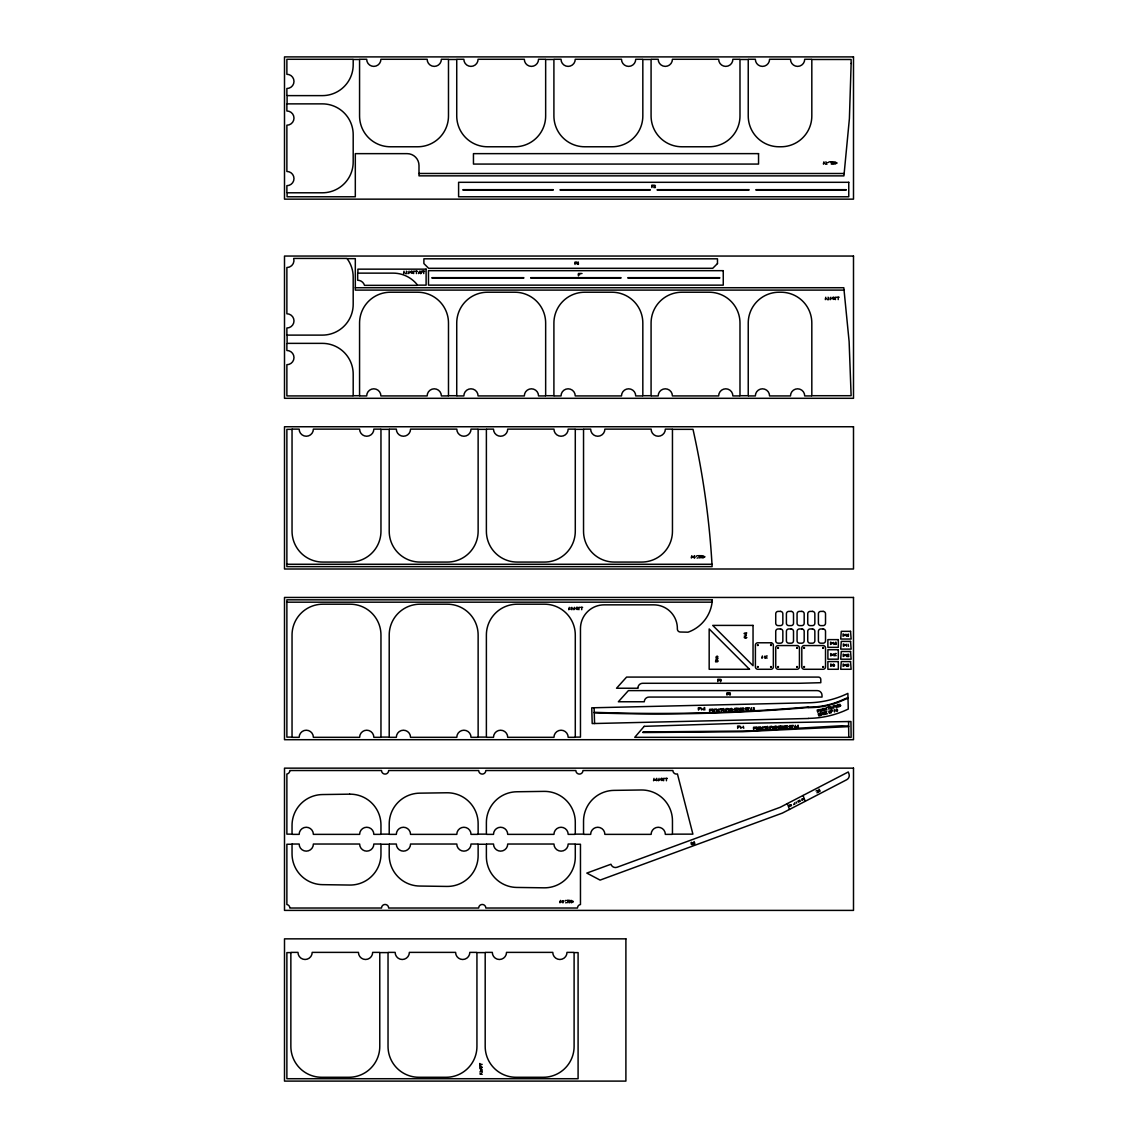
<?xml version="1.0" encoding="UTF-8"?>
<svg xmlns="http://www.w3.org/2000/svg" width="1138" height="1138" viewBox="0 0 1138 1138"><rect width="100%" height="100%" fill="white"/><g stroke="black" fill="none" stroke-linecap="round" stroke-linejoin="round"><path stroke-width="1.5" d="M783.3 726.883L783.684 727.95M834.552 665.204L833.429 664.051L833.656 665.574A1.494 1.494 0 0 0 834.424 665.232L834.026 666.356L833.059 665.929M822.831 713.298L823.585 712.246L824.851 712.63M481.203 1074.286L481.218 1074.016A2.248 2.248 0 0 0 481.203 1073.475M739.344 709.145L739.728 710.212M790.682 804.964L791.522 805.747L790.91 804.737M828.82 298L828.08 297.231M837.981 704.664L837.781 707.167L836.572 705.304L836.373 707.523L835.022 705.418M745.546 637.621L746.642 637.636L745.546 637.621A3.016 3.016 0 0 1 745.447 638.091L744.224 637.55L745.475 637.28M834.894 654.805L835.093 653.553L836.288 653.553M765.831 657.238L766.03 656L767.225 656M692.43 843.087C690.211 840.356 690.937 845.847 692.445 843.087A3.215 3.215 0 0 1 692.587 843.5L692.402 844.567L691.363 844.467M847.284 654.791L848.137 654.108L848.777 654.891M826.942 162.62L825.775 161.937M816.046 790.995L817.283 790.384M783.328 726.684L784.281 725.802L785.433 726.442M739.373 708.946L740.326 708.064L741.478 708.718M835.975 709.458C837.909 707.594 838.165 712.843 836.288 710.98M774.964 726.257L774.267 728.661L773.47 726.599L772.816 728.733L771.92 726.4M731.023 708.462L730.297 710.866L729.515 708.803L728.846 710.923L727.964 708.576M418.485 273.561L419.581 271.2L420.69 273.561M826.899 162.748L826.188 163.232M828.749 298.213L828.066 298.64M848.706 655.09L848.023 655.516M570.906 607.706L571.959 607.45L571.987 608.389M562.044 900.784L563.31 900.741L562.428 901.509M729.145 693.07L730.198 692.814L730.226 693.753M847.341 664.35C849.759 662.956 848.578 668.319 847.241 665.744M767.168 658.034L765.817 657.977M836.188 655.644L834.908 655.588M848.365 636.156L848.464 634.108L847.17 634.805A3.272 3.272 0 0 0 847.17 635.374L848.137 636.27M697.893 557.876L697.082 558.075M566.496 902.619L565.686 902.818M701.079 707.907L701.634 709.941M753.185 707.751L754.38 707.907L753.825 708.931M740.34 726.3L740.824 728.348M743.285 726.229L743.768 728.292M764.565 656.27L765.006 658.333M833.485 642.415L833.926 644.478M845.961 634.193L846.416 636.256M846.217 644.222L846.672 646.284M833.613 653.838L834.069 655.901M848.066 644.222L848.507 646.284M846.075 654.421L846.53 656.484M846.046 664.293L846.487 666.37M805.22 801.308L846.715 779.729A4.737 4.737 0 0 0 848.962 773.854L848.265 771.991L780.255 807.269L617.081 867.256A4.737 4.737 0 0 1 610.935 864.24L586.824 873.088L600.096 880.101L782.389 813.087L805.22 801.308L803.058 795.505M818.407 790.754L819.531 790.156M793.727 804.609L794.054 803.741M794.964 803.983L794.68 802.802M796.643 803.115L796.216 801.991M800.17 801.28L799.872 800.099M801.906 800.37L802.134 798.919M816.956 792.802L818.009 792.247L817.61 791.052M818.507 792.005L820.071 791.195L818.976 789.089M834.069 162.919L832.675 162.933M701.975 556.766L700.595 556.781M570.579 901.509L569.185 901.524M847.966 697.566L837.426 702.046M704.152 708.86L704.92 708.078L704.166 707.438M847.995 698.191L837.426 702.615M482.171 1067.43L479.809 1068.554L482.171 1069.635M406.266 272.608L407.077 271.854L406.323 271.185M654.606 186.589L655.403 185.878L654.706 185.167M693.227 843.03L694.436 842.589M693.184 844.296L694.834 843.685L694.009 841.466M824.453 714.536L823.713 714.579M717.481 657.721C719.372 654.407 713.256 658.39 717.196 657.11A1.494 1.494 0 0 0 716.855 656.341L717.011 656.228M818.891 709.571L817.198 710.012L817.781 712.303M827.539 707.352L829.318 706.897M834.751 705.503L833.059 705.944L833.642 708.234M817.482 711.136L818.72 710.823M833.343 707.068L834.581 706.755M819.815 713.256L818.25 713.654L818.834 715.93L820.455 715.518M826.757 711.478L825.178 711.876L825.761 714.152L827.383 713.739M832.404 710.027L830.697 710.468L831.295 712.758M834.31 709.515L834.467 711.933M818.535 714.749L819.573 714.493M824.04 713.355L825.249 713.924M825.463 712.971L826.501 712.701M830.982 711.591L832.219 711.264M720.269 680.41L720.539 681.662L721.079 680.439A3.016 3.016 0 0 0 720.61 680.353L720.681 679.244L720.61 680.339M822.987 708.519L822.12 708.732L822.717 711.022M834.282 710.98L834.538 710.923A2.248 2.248 0 0 0 835.05 710.766M784.665 728.235L783.869 728.078M740.696 710.496L739.956 710.368M808.208 706.968C737.083 713.099 665.588 714.863 594.249 712.303M808.222 707.495C737.097 713.597 665.602 715.375 594.264 712.829M841.935 725.731L749.131 730.98L642.956 731.962M700.14 707.665L698.391 707.751L698.504 710.112M698.448 708.903L699.714 708.846M702.288 709.074L703.199 709.031M703.426 709.856L705.019 709.785M755.276 727.168L753.527 727.253L753.64 729.614M764.195 726.755L766.03 726.67M771.635 726.428L769.885 726.499L769.999 728.875M780.384 726.03L778.762 726.101L778.861 728.448L780.54 728.363M787.539 725.703L785.917 725.774L786.017 728.121L787.695 728.036M793.357 725.432L791.607 725.518L791.707 727.879M795.32 725.333L794.993 727.723M753.569 728.405L754.85 728.348M769.942 727.666L771.208 727.609M778.819 727.225L779.886 727.182M784.495 726.983L785.561 727.794M785.974 726.898L787.041 726.855M791.65 726.67L792.93 726.613M798.392 726.983L796.799 727.054L798.065 725.176L798.165 727.58M751.379 707.665L751.037 710.055M711.321 709.244L709.571 709.315L709.657 711.677M720.24 708.889L722.075 708.818M727.694 708.604L725.93 708.675L726.03 711.037M736.428 708.263L734.807 708.334L734.906 710.667L736.585 710.61M743.583 707.992L741.962 708.049L742.061 710.397L743.74 710.325M749.416 707.765L747.652 707.836L747.751 710.197M709.614 710.468L710.894 710.425M725.973 709.828L727.253 709.785M734.864 709.458L735.93 709.415M740.554 709.244L741.606 710.069M742.019 709.187L743.086 709.145M747.694 708.988L748.975 708.946M752.958 709.984L754.537 709.913M808.506 718.491L592.201 723.569L591.746 707.808L808.094 702.786A93.828 93.828 0 0 0 847.881 693.383L848.265 709.059A93.814 93.814 0 0 1 808.506 718.363M697.238 555.629L696.314 556.326M565.842 900.371L564.917 901.068M759.501 726.969L758.619 726.997L758.719 729.373M739.401 726.03L737.637 726.072L737.694 728.434M737.666 727.225L738.946 727.196M741.507 727.495L742.417 727.481M715.546 709.074L714.664 709.102L714.749 711.463M795.007 726.741L795.263 726.741A2.248 2.248 0 0 0 795.803 726.698M829.318 161.781L828.407 162.478M352.894 59.276L286.876 59.276L286.876 74.283A7.113 7.113 0 0 1 293.988 81.395A7.113 7.113 0 0 1 286.876 88.508L286.876 95.336M359.864 59.276L366.678 59.276A7.113 7.113 0 0 0 373.79 66.388A7.113 7.113 0 0 0 380.903 59.276L427.148 59.276A7.113 7.113 0 0 0 434.261 66.388A7.113 7.113 0 0 0 441.373 59.276L448.201 59.276M457.021 59.276L463.849 59.276A7.113 7.113 0 0 0 470.961 66.388A7.113 7.113 0 0 0 478.074 59.276L524.319 59.276A7.113 7.113 0 0 0 531.432 66.388A7.113 7.113 0 0 0 538.544 59.276L545.372 59.276M554.192 59.276L561.02 59.276A7.113 7.113 0 0 0 568.132 66.388A7.113 7.113 0 0 0 575.245 59.276L621.49 59.276A7.113 7.113 0 0 0 628.603 66.388A7.113 7.113 0 0 0 635.715 59.276L642.529 59.276M651.363 59.276L658.191 59.276A7.113 7.113 0 0 0 665.303 66.388A7.113 7.113 0 0 0 672.416 59.276L718.647 59.276A7.113 7.113 0 0 0 725.76 66.388A7.113 7.113 0 0 0 732.872 59.276L739.7 59.276M748.52 59.276L755.348 59.276A7.113 7.113 0 0 0 762.46 66.388A7.113 7.113 0 0 0 769.573 59.276L790.483 59.276A7.113 7.113 0 0 0 797.596 66.388A7.113 7.113 0 0 0 804.708 59.276L811.536 59.276M823.912 161.824L823.471 164.199M830.456 161.838L832.291 161.838M833.628 161.852L832.618 161.852L832.618 164.199L833.471 164.199M825.391 164.199L826.97 164.199M418.997 173.474L844.225 173.502M653.596 185.195L651.846 185.195L651.846 187.571M651.846 186.362L653.112 186.362M653.838 187.542L655.431 187.542M463.038 189.676L553.096 189.676M560.209 189.676L650.125 189.676M657.238 189.676L748.918 189.676M756.03 189.676L846.089 189.676M463.038 190.117L553.096 190.117M560.209 190.117L650.125 190.117M657.238 190.117L748.918 190.117M756.03 190.117L846.089 190.117M346.82 258.426L293.689 258.426A7.113 7.113 0 0 1 286.876 267.544L286.876 313.775A7.113 7.113 0 0 1 293.988 320.888A7.113 7.113 0 0 1 286.876 328L286.876 334.828M576.781 262.067L575.031 262.067L575.031 264.443M575.031 263.234L576.297 263.234M578.531 263.845L576.938 263.845L578.275 262.024L578.275 264.429M404.018 271.185L403.577 273.561M409.083 271.185L408.642 273.561M415.512 271.2L417.361 271.2M422.596 271.214L420.832 271.214L420.832 273.575M422.824 271.2L424.659 271.2M420.832 272.366L422.113 272.366M418.926 272.608L420.235 272.608M405.498 273.561L407.091 273.561M580.181 273.504L578.431 273.504L578.431 275.88M578.431 274.671L579.697 274.671M432.042 277.672L523.736 277.672M530.849 277.672L620.893 277.672M628.005 277.672L719.7 277.672M432.042 278.113L523.736 278.113M530.849 278.113L620.893 278.113M628.005 278.113L719.7 278.113M417.29 285.353L364.501 285.353A7.113 7.113 0 0 0 357.673 280.247L357.673 273.433M355.312 287.729L843.813 287.729L849.119 341.571L851.124 395.711L811.821 395.711L811.821 323.036A30.826 30.826 0 0 0 780.995 292.224L779.061 292.224A30.826 30.826 0 0 0 748.235 323.036L748.235 395.711L739.985 395.711L739.985 323.036A30.826 30.826 0 0 0 709.173 292.224L681.89 292.224A30.826 30.826 0 0 0 651.078 323.036L651.078 395.711L642.828 395.711L642.828 323.036A30.826 30.826 0 0 0 612.002 292.224L584.733 292.224A30.826 30.826 0 0 0 553.907 323.036L553.907 395.711L545.657 395.711L545.657 323.036A30.826 30.826 0 0 0 514.831 292.224L487.562 292.224A30.826 30.826 0 0 0 456.736 323.036L456.736 395.711L448.486 395.711L448.486 323.036A30.826 30.826 0 0 0 417.66 292.224L390.391 292.224A30.826 30.826 0 0 0 359.565 323.036L359.565 395.711L353.193 395.711L353.193 374.189A30.826 30.826 0 0 0 322.367 343.363L287.089 343.363L287.089 335.113L322.367 335.113A30.826 30.826 0 0 0 353.193 304.301L353.193 277.018A30.826 30.826 0 0 0 347.104 258.639L355.312 258.639L355.312 290.105L844.111 290.105M825.775 297.246L825.349 299.621M830.84 297.246L830.413 299.621M837.284 297.246L839.119 297.246M827.269 299.607L828.848 299.607M352.894 395.924L286.876 395.924L286.876 364.701A7.113 7.113 0 0 0 293.988 357.588A7.113 7.113 0 0 0 286.876 350.476L286.876 343.662M359.864 395.924L366.678 395.924A7.113 7.113 0 0 1 373.79 388.812A7.113 7.113 0 0 1 380.903 395.924L427.148 395.924A7.113 7.113 0 0 1 434.261 388.812A7.113 7.113 0 0 1 441.373 395.924L448.201 395.924M457.021 395.924L463.849 395.924A7.113 7.113 0 0 1 470.961 388.812A7.113 7.113 0 0 1 478.074 395.924L524.319 395.924A7.113 7.113 0 0 1 531.432 388.812A7.113 7.113 0 0 1 538.544 395.924L545.372 395.924M554.192 395.924L561.02 395.924A7.113 7.113 0 0 1 568.132 388.812A7.113 7.113 0 0 1 575.245 395.924L621.49 395.924A7.113 7.113 0 0 1 628.603 388.812A7.113 7.113 0 0 1 635.715 395.924L642.529 395.924M651.363 395.924L658.191 395.924A7.113 7.113 0 0 1 665.303 388.812A7.113 7.113 0 0 1 672.416 395.924L718.647 395.924A7.113 7.113 0 0 1 725.76 388.812A7.113 7.113 0 0 1 732.872 395.924L739.7 395.924M748.52 395.924L755.348 395.924A7.113 7.113 0 0 1 762.46 388.812A7.113 7.113 0 0 1 769.573 395.924L790.483 395.924A7.113 7.113 0 0 1 797.596 388.812A7.113 7.113 0 0 1 804.708 395.924L811.536 395.924M292.324 429.126L299.152 429.126A7.113 7.113 0 0 0 306.264 436.238A7.113 7.113 0 0 0 313.377 429.126L359.622 429.126A7.113 7.113 0 0 0 366.735 436.238A7.113 7.113 0 0 0 373.847 429.126L380.675 429.126M389.495 429.126L396.323 429.126A7.113 7.113 0 0 0 403.435 436.238A7.113 7.113 0 0 0 410.548 429.126L456.793 429.126A7.113 7.113 0 0 0 463.906 436.238A7.113 7.113 0 0 0 471.018 429.126L477.832 429.126M486.666 429.126L493.494 429.126A7.113 7.113 0 0 0 500.606 436.238A7.113 7.113 0 0 0 507.719 429.126L553.95 429.126A7.113 7.113 0 0 0 561.062 436.238A7.113 7.113 0 0 0 568.175 429.126L575.003 429.126M583.822 429.126L590.65 429.126A7.113 7.113 0 0 0 597.763 436.238A7.113 7.113 0 0 0 604.875 429.126L651.121 429.126A7.113 7.113 0 0 0 658.233 436.238A7.113 7.113 0 0 0 665.346 429.126L672.174 429.126M691.819 555.671L691.378 558.047M698.362 555.685L700.197 555.685M701.534 555.7L700.539 555.7L701.008 558.047M694.82 557.464L693.213 557.464L694.564 555.657L694.564 558.047M286.876 564.263L711.99 564.263M286.876 602.187L712.104 602.173M569.27 607.351L568.844 609.726M574.349 607.351L573.908 609.726M580.778 607.351L582.613 607.351M744.266 636.114L746.329 635.658M836.145 643.909L834.552 643.909L835.889 642.088L835.889 644.492M757.339 645.161L758.221 645.161M770.54 645.161L771.436 645.161M777.652 647.935L778.548 647.935M796.628 647.935L797.51 647.935M803.741 647.935L804.623 647.935M822.703 647.935L823.585 647.935M762.375 655.972L761.948 658.347M847.227 656.484L848.82 656.484M717.993 658.518L715.93 658.959M757.339 666.896L758.221 666.896M770.54 666.896L771.436 666.896M777.652 666.896L778.548 666.896M796.628 666.896L797.51 666.896M803.741 666.896L804.623 666.896M822.703 666.896L823.585 666.896M719.557 679.272L717.808 679.272L717.808 681.634M717.808 680.424L719.074 680.424M637.906 688.234L616.54 688.234L626.583 677.082L818.421 677.096A2.376 2.376 0 0 1 820.797 679.471L820.797 682.7L798.99 683.284L642.657 683.284A4.737 4.737 0 0 0 637.92 687.836M728.761 692.729L727.011 692.729L727.011 695.09M727.011 693.881L728.277 693.881M644.279 701.762L618.361 701.762L628.389 690.61L817.283 690.61A4.737 4.737 0 0 1 822.02 695.346L822.02 697.068L649.044 697.068A4.737 4.737 0 0 0 644.321 701.364M751.052 709.088L751.322 709.088A2.248 2.248 0 0 0 751.848 709.045M292.324 737.324L299.152 737.324A7.113 7.113 0 0 1 306.264 730.212A7.113 7.113 0 0 1 313.377 737.324L359.622 737.324A7.113 7.113 0 0 1 366.735 730.212A7.113 7.113 0 0 1 373.847 737.324L380.675 737.324M389.495 737.324L396.323 737.324A7.113 7.113 0 0 1 403.435 730.212A7.113 7.113 0 0 1 410.548 737.324L456.793 737.324A7.113 7.113 0 0 1 463.906 730.212A7.113 7.113 0 0 1 471.018 737.324L477.832 737.324M486.666 737.324L493.494 737.324A7.113 7.113 0 0 1 500.606 730.212A7.113 7.113 0 0 1 507.719 737.324L553.95 737.324A7.113 7.113 0 0 1 561.062 730.212A7.113 7.113 0 0 1 568.175 737.324L575.003 737.324M654.009 778.378L653.568 780.753M659.058 778.378L658.632 780.753M665.502 778.392L667.337 778.392M656.996 780.17L655.403 780.17L656.74 778.364L656.74 780.753M292.324 834.367L299.152 834.367A7.113 7.113 0 0 1 306.264 827.255A7.113 7.113 0 0 1 313.377 834.367L359.622 834.367A7.113 7.113 0 0 1 366.735 827.255A7.113 7.113 0 0 1 373.847 834.367L380.675 834.367M389.495 834.367L396.323 834.367A7.113 7.113 0 0 1 403.435 827.255A7.113 7.113 0 0 1 410.548 834.367L456.793 834.367A7.113 7.113 0 0 1 463.906 827.255A7.113 7.113 0 0 1 471.018 834.367L477.832 834.367M486.666 834.367L493.494 834.367A7.113 7.113 0 0 1 500.606 827.255A7.113 7.113 0 0 1 507.719 834.367L553.95 834.367A7.113 7.113 0 0 1 561.062 827.255A7.113 7.113 0 0 1 568.175 834.367L575.003 834.367M583.822 834.367L590.65 834.367A7.113 7.113 0 0 1 597.763 827.255A7.113 7.113 0 0 1 604.875 834.367L651.121 834.367A7.113 7.113 0 0 1 658.233 827.255A7.113 7.113 0 0 1 665.346 834.367L672.174 834.367M292.324 844.026L299.152 844.026A7.113 7.113 0 0 0 306.264 851.139A7.113 7.113 0 0 0 313.377 844.026L359.622 844.026A7.113 7.113 0 0 0 366.735 851.139A7.113 7.113 0 0 0 373.847 844.026L380.675 844.026M389.495 844.026L396.323 844.026A7.113 7.113 0 0 0 403.435 851.139A7.113 7.113 0 0 0 410.548 844.026L456.793 844.026A7.113 7.113 0 0 0 463.906 851.139A7.113 7.113 0 0 0 471.018 844.026L477.832 844.026M486.666 844.026L493.494 844.026A7.113 7.113 0 0 0 500.606 851.139A7.113 7.113 0 0 0 507.719 844.026L553.95 844.026A7.113 7.113 0 0 0 561.062 851.139A7.113 7.113 0 0 0 568.175 844.026L575.003 844.026M560.408 900.414L559.967 902.804M566.966 900.428L568.801 900.428M570.138 900.443L569.142 900.443L569.612 902.804M291.143 952.378L297.971 952.378A7.113 7.113 0 0 0 305.084 959.49A7.113 7.113 0 0 0 312.196 952.378L358.442 952.378A7.113 7.113 0 0 0 365.554 959.49A7.113 7.113 0 0 0 372.667 952.378L379.48 952.378M388.314 952.378L395.142 952.378A7.113 7.113 0 0 0 402.255 959.49A7.113 7.113 0 0 0 409.367 952.378L455.598 952.378A7.113 7.113 0 0 0 462.711 959.49A7.113 7.113 0 0 0 469.823 952.378L476.651 952.378M485.471 952.378L492.299 952.378A7.113 7.113 0 0 0 499.411 959.49A7.113 7.113 0 0 0 506.524 952.378L552.769 952.378A7.113 7.113 0 0 0 559.882 959.49A7.113 7.113 0 0 0 566.994 952.378L573.822 952.378M479.809 1064.371L482.171 1064.371M482.199 1067.288L479.823 1067.288L479.823 1065.524M482.185 1074.329L479.809 1073.902M580.48 273.518L582.016 273.518M642.942 732.545L742.502 731.72L848.635 726.627M414.559 271.2L413.663 271.185L413.663 273.561M836.316 297.246L835.434 297.246L835.434 299.607M664.535 778.392L663.653 778.378L663.653 780.753M579.825 607.351L578.929 607.351L578.929 609.712M825.562 298.654L825.662 298.654A2.248 2.248 0 0 0 826.202 298.64M830.655 298.654L830.726 298.654A2.248 2.248 0 0 0 831.266 298.64M569.014 608.745L569.156 608.759A2.248 2.248 0 0 0 569.697 608.73M574.05 608.745L574.221 608.759A2.248 2.248 0 0 0 574.761 608.73M653.625 779.786L653.881 779.786A2.248 2.248 0 0 0 654.421 779.772M823.485 163.232L823.756 163.232A2.248 2.248 0 0 0 824.325 163.218M408.698 272.594L408.926 272.594A2.248 2.248 0 0 0 409.495 272.579M691.392 557.079L691.705 557.079A2.248 2.248 0 0 0 692.231 557.065M761.948 657.366L762.261 657.38A2.248 2.248 0 0 0 762.801 657.366M658.632 779.786L658.945 779.786A2.248 2.248 0 0 0 659.485 779.772M559.981 901.822L560.294 901.837A2.248 2.248 0 0 0 560.821 901.808M848.621 726.101L842.006 725.745M480.649 1070.872L479.966 1072.096M480.705 1070.886L481.218 1071.64M823.428 714.451L822.859 713.569M730.397 693.896L730.183 695.034L729.088 694.621M572.158 608.531L571.973 609.641L570.835 609.257M563.296 901.609L563.04 902.761L561.959 902.249M823.386 709.699L824.239 710.638M759.643 728.206L760.298 729.302M799.004 800.555L799.545 801.607L798.563 800.967L798.535 802.134L797.98 801.081M787.354 803.613L789.488 809.431M828.436 707.111L829.019 709.401M826.857 709.956L826.259 707.651L825.662 709.927L824.04 708.249L824.623 710.539M744.28 633.766L746.087 634.606L746.642 632.756L744.266 633.226M765.12 726.713L765.234 729.074M762.986 729.174L762.887 726.784L761.834 728.903L760.582 726.912L760.696 729.287M721.179 708.846L721.264 711.207M719.017 711.293L718.932 708.917L717.865 711.008L716.641 709.031L716.727 711.392M594.121 707.751L594.577 723.526M848.578 721.535L848.763 737.324M838.208 297.246L838.208 299.607M831.38 161.838L831.38 164.199M823.144 647.494L823.144 648.376M823.144 666.455L823.144 667.337M804.182 647.494L804.182 648.376M804.182 666.455L804.182 667.337M797.069 647.494L797.069 648.376M797.069 666.455L797.069 667.337M778.093 647.494L778.093 648.376M778.093 666.455L778.093 667.337M770.981 644.72L770.981 645.602M770.981 666.455L770.981 667.337M757.78 644.72L757.78 645.602M757.78 666.455L757.78 667.337M699.287 555.685L699.287 558.047M666.427 778.392L666.427 780.753M581.717 607.351L581.717 609.712M567.89 900.428L567.89 902.79M482.171 1070.83L482.171 1072.423M481.232 1067.899L481.232 1069.194M480.99 1066.007L480.99 1067.288M479.809 1063.461L479.809 1065.31M423.749 271.2L423.749 273.561M416.451 271.2L416.451 273.561M286.876 104.17L286.876 110.983A7.113 7.113 0 0 1 293.988 118.096A7.113 7.113 0 0 1 286.876 125.208L286.876 171.454A7.113 7.113 0 0 1 293.988 178.566A7.113 7.113 0 0 1 286.876 185.679L286.876 192.507M837.412 701.99A81.964 81.964 0 0 1 808.279 707.139M837.412 702.573A82.889 82.889 0 0 1 808.25 707.637M404.431 272.579A2.248 2.248 0 0 1 403.905 272.594M848.763 182.308L848.763 196.774L458.6 196.774L458.6 182.308L848.763 182.308M851.139 63.472L849.403 118.594L843.927 175.878L418.997 175.849L418.997 165.494A11.849 11.849 0 0 0 407.148 153.644L355.312 153.644L355.312 196.774L287.089 196.774L287.089 192.791L322.367 192.791A30.826 30.826 0 0 0 353.193 161.966L353.193 134.697A30.826 30.826 0 0 0 322.367 103.871L287.089 103.871L287.089 95.62L322.367 95.62A30.826 30.826 0 0 0 353.193 64.809L353.193 59.489L359.565 59.489L359.565 115.962A30.826 30.826 0 0 0 390.391 146.774L417.66 146.774A30.826 30.826 0 0 0 448.486 115.962L448.486 59.489L456.736 59.489L456.736 115.962A30.826 30.826 0 0 0 487.562 146.774L514.831 146.774A30.826 30.826 0 0 0 545.657 115.962L545.657 59.489L553.907 59.489L553.907 115.962A30.826 30.826 0 0 0 584.733 146.774L612.002 146.774A30.826 30.826 0 0 0 642.828 115.962L642.828 59.489L651.078 59.489L651.078 115.962A30.826 30.826 0 0 0 681.89 146.774L709.173 146.774A30.826 30.826 0 0 0 739.985 115.962L739.985 59.489L748.235 59.489L748.235 115.962A30.826 30.826 0 0 0 779.061 146.774L780.995 146.774A30.826 30.826 0 0 0 811.821 115.962L811.821 59.489L851.124 59.489L851.139 63.472M733.413 709.614L731.492 710.809L731.407 708.448L733.413 709.614M739.017 709.401L737.097 710.596L737.011 708.22L738.576 708.362L739.017 709.472M755.632 728.22C758.847 731.99 757.339 723.981 755.646 728.092M766.343 727.737C769.487 731.592 768.079 723.313 766.343 727.737M789.089 726.698C792.204 730.568 790.782 722.417 789.089 726.698M711.677 710.297C714.977 714.081 713.185 705.93 711.677 710.297M722.388 709.884C725.532 713.697 724.181 705.603 722.402 709.756M745.134 708.988C748.32 712.786 746.869 704.763 745.148 708.86M573.324 901.595L571.361 902.79L571.361 900.414L573.324 901.595M704.721 556.852L702.772 558.047L702.772 555.671L704.721 556.852M821.721 710.439C819.986 714.692 818.507 706.527 821.721 710.439M836.814 163.004L834.851 164.199L834.851 161.824L836.814 163.004M830.754 712.032C828.905 716.328 827.625 708.049 830.754 712.032M832.532 643.283L830.569 644.478L830.569 642.116L832.532 643.283M832.675 654.691L830.712 655.901L830.712 653.525L832.675 654.691M832.106 707.779C830.456 712.104 828.82 703.881 832.106 707.779M832.689 665.175L830.726 666.37L830.726 664.009L832.689 665.175M845.022 635.061L843.059 636.256L843.059 633.88L845.008 635.132M845.093 665.161L843.13 666.37L843.13 663.995L845.093 665.161M845.136 655.275L843.23 656.484L843.173 654.108L845.136 655.275M845.278 645.09L843.372 646.284L843.315 643.909L845.278 645.09M715.631 660.993L715.631 661.875C720.923 662.359 716.101 657.992 715.631 660.851M410.633 272.338C413.962 276.079 412.184 267.956 410.633 272.338M575.899 608.489C578.986 612.315 577.862 604.164 575.899 608.432M660.609 779.53C663.81 783.285 662.359 775.191 660.623 779.459M832.39 298.398C835.52 302.196 834.282 294.059 832.404 298.327M822.632 714.223L821.01 715.375L820.37 713.099L822.02 712.929L822.632 714.294M840.612 705.702L838.948 706.854L838.35 704.564L840.015 704.394L840.612 705.702M777.368 727.466L775.462 728.605L775.362 726.243L776.927 726.357L777.368 727.466M782.972 727.21L781.066 728.348L780.953 725.987L782.531 726.101L782.972 727.21M789.729 805.178L788.947 806.259L790.27 806.23L789.729 805.178M803.656 798.805L802.873 799.872L802.333 798.819L803.656 798.805M644.193 726.343L634.762 737.324L851.124 737.339L850.94 721.506L733.74 723.484L644.193 726.343M717.481 263.561L712.744 268.298L428.628 268.298L423.891 263.561L423.891 258.81L717.481 258.81L717.481 263.561M349.693 794.168L322.424 794.552A30.826 30.826 0 0 0 292.039 825.377L292.039 834.14L286.876 834.14L286.876 774.025A3.556 3.556 0 0 0 289.834 770.526L381.529 770.526A3.556 3.556 0 0 0 385.085 774.082A3.556 3.556 0 0 0 388.641 770.526L478.7 770.526A3.556 3.556 0 0 0 482.256 774.082A3.556 3.556 0 0 0 485.812 770.526L575.856 770.526A3.556 3.556 0 0 0 579.413 774.082A3.556 3.556 0 0 0 582.969 770.526L672.885 770.526A3.556 3.556 0 0 0 677.437 773.94L692.9 834.14L672.458 834.14L672.458 820.811A30.826 30.826 0 0 0 641.192 789.985L613.923 790.384A30.826 30.826 0 0 0 583.538 821.195L583.538 834.14L575.287 834.14L575.287 822.191A30.826 30.826 0 0 0 544.035 791.379L516.752 791.764A30.826 30.826 0 0 0 486.381 822.589L486.381 834.14L478.131 834.14L478.131 823.585A30.826 30.826 0 0 0 446.864 792.773L419.595 793.158A30.826 30.826 0 0 0 389.21 823.983L389.21 834.14L380.96 834.14L380.96 824.979A30.826 30.826 0 0 0 349.693 794.168M853.5 56.9L284.5 56.9L284.5 199.15L853.5 199.15L853.5 56.9M758.548 153.63L473.451 153.644L473.465 164.071L758.548 164.071L758.548 153.63M853.5 256.05L284.5 256.05L284.5 398.3L853.5 398.3L853.5 256.05M426.11 269.151L357.901 269.151L357.901 273.134L393.179 273.134A30.826 30.826 0 0 1 417.575 285.14L426.11 285.14L426.11 269.151M723.256 270.673L428.485 270.673L428.485 285.14L723.256 285.14L723.256 270.673M853.5 426.75L284.5 426.75L284.5 569L853.5 569L853.5 426.75M292.039 429.339L286.876 429.339L286.876 566.624L712.118 566.624C709.6 520.436 703.085 474.489 692.999 429.339L672.458 429.339L672.458 531.247A30.826 30.826 0 0 1 641.633 562.072L614.364 562.072A30.826 30.826 0 0 1 583.538 531.247L583.538 429.339L575.287 429.339L575.287 531.247A30.826 30.826 0 0 1 544.476 562.072L517.193 562.072A30.826 30.826 0 0 1 486.381 531.247L486.381 429.339L478.131 429.339L478.131 531.247A30.826 30.826 0 0 1 447.305 562.072L420.036 562.072A30.826 30.826 0 0 1 389.21 531.247L389.21 429.339L380.96 429.339L380.96 531.247A30.826 30.826 0 0 1 350.134 562.072L322.865 562.072A30.826 30.826 0 0 1 292.039 531.247L292.039 429.339M853.5 597.45L284.5 597.45L284.5 739.7L853.5 739.7L853.5 597.45M712.317 599.797L286.876 599.826L286.876 737.111L292.039 737.111L292.039 635.018A30.826 30.826 0 0 1 322.865 604.193L350.134 604.193A30.826 30.826 0 0 1 380.96 635.018L380.96 737.111L389.21 737.111L389.21 635.018A30.826 30.826 0 0 1 420.036 604.193L447.305 604.193A30.826 30.826 0 0 1 478.131 635.018L478.131 737.111L486.381 737.111L486.381 635.018A30.826 30.826 0 0 1 517.193 604.193L544.476 604.193A30.826 30.826 0 0 1 575.287 635.018L575.287 737.111L580.465 737.111L580.465 628.546A23.713 23.713 0 0 1 604.164 604.847L653.738 604.847A23.628 23.628 0 0 1 677.366 628.987A2.959 2.959 0 0 0 680.225 632.017L688.035 632.187A36.444 36.444 0 0 0 712.317 599.797M780.469 611.391L778.093 611.391A2.376 2.376 0 0 0 775.732 613.766L775.732 623.24A2.376 2.376 0 0 0 778.093 625.616L780.469 625.616A2.376 2.376 0 0 0 782.844 623.24L782.844 613.766A2.376 2.376 0 0 0 780.469 611.391M791.138 611.391L788.762 611.391A2.376 2.376 0 0 0 786.401 613.766L786.401 623.24A2.376 2.376 0 0 0 788.762 625.616L791.138 625.616A2.376 2.376 0 0 0 793.513 623.24L793.513 613.766A2.376 2.376 0 0 0 791.138 611.391M801.806 611.391L799.431 611.391A2.376 2.376 0 0 0 797.069 613.766L797.069 623.24A2.376 2.376 0 0 0 799.431 625.616L801.806 625.616A2.376 2.376 0 0 0 804.182 623.24L804.182 613.766A2.376 2.376 0 0 0 801.806 611.391M812.475 611.391L810.1 611.391A2.376 2.376 0 0 0 807.738 613.766L807.738 623.24A2.376 2.376 0 0 0 810.1 625.616L812.475 625.616A2.376 2.376 0 0 0 814.851 623.24L814.851 613.766A2.376 2.376 0 0 0 812.475 611.391M823.144 611.391L820.768 611.391A2.376 2.376 0 0 0 818.407 613.766L818.407 623.24A2.376 2.376 0 0 0 820.768 625.616L823.144 625.616A2.376 2.376 0 0 0 825.519 623.24L825.519 613.766A2.376 2.376 0 0 0 823.144 611.391M753.043 625.402L712.729 625.402L753.043 665.716L753.043 625.402M780.469 628.958L778.093 628.958A2.376 2.376 0 0 0 775.732 631.334L775.732 640.822A2.376 2.376 0 0 0 778.093 643.183L780.469 643.183A2.376 2.376 0 0 0 782.844 640.822L782.844 631.334A2.376 2.376 0 0 0 780.469 628.958M791.138 628.958L788.762 628.958A2.376 2.376 0 0 0 786.401 631.334L786.401 640.822A2.376 2.376 0 0 0 788.762 643.183L791.138 643.183A2.376 2.376 0 0 0 793.513 640.822L793.513 631.334A2.376 2.376 0 0 0 791.138 628.958M801.806 628.958L799.431 628.958A2.376 2.376 0 0 0 797.069 631.334L797.069 640.822A2.376 2.376 0 0 0 799.431 643.183L801.806 643.183A2.376 2.376 0 0 0 804.182 640.822L804.182 631.334A2.376 2.376 0 0 0 801.806 628.958M812.475 628.958L810.1 628.958A2.376 2.376 0 0 0 807.738 631.334L807.738 640.822A2.376 2.376 0 0 0 810.1 643.183L812.475 643.183A2.376 2.376 0 0 0 814.851 640.822L814.851 631.334A2.376 2.376 0 0 0 812.475 628.958M823.144 628.958L820.768 628.958A2.376 2.376 0 0 0 818.407 631.334L818.407 640.822A2.376 2.376 0 0 0 820.768 643.183L823.144 643.183A2.376 2.376 0 0 0 825.519 640.822L825.519 631.334A2.376 2.376 0 0 0 823.144 628.958M850.541 631.334L841.281 631.334L840.698 639.044L851.124 639.044L850.541 631.334M838.322 639.627L827.881 639.627L827.881 647.337L838.322 647.337L838.322 639.627M850.541 641.405L841.281 641.405L840.698 649.115L851.124 649.115L850.541 641.405M770.981 642.785L757.78 642.785A2.376 2.376 0 0 0 755.404 645.161L755.404 666.896A2.376 2.376 0 0 0 757.78 669.272L770.981 669.272A2.376 2.376 0 0 0 773.356 666.896L773.356 645.161A2.376 2.376 0 0 0 770.981 642.785M797.069 645.559L778.093 645.559A2.376 2.376 0 0 0 775.732 647.935L775.732 666.896A2.376 2.376 0 0 0 778.093 669.272L797.069 669.272A2.376 2.376 0 0 0 799.431 666.896L799.431 647.935A2.376 2.376 0 0 0 797.069 645.559M823.144 645.559L804.182 645.559A2.376 2.376 0 0 0 801.806 647.935L801.806 666.896A2.376 2.376 0 0 0 804.182 669.272L823.144 669.272A2.376 2.376 0 0 0 825.519 666.896L825.519 647.935A2.376 2.376 0 0 0 823.144 645.559M838.322 649.713L827.895 649.713L827.895 659.187L838.322 659.187L838.322 649.713M850.541 651.491L841.281 651.491L840.698 659.187L851.124 659.187L850.541 651.491M838.322 661.562L827.881 661.562L827.881 669.272L838.322 669.272L838.322 661.562M850.541 661.562L841.281 661.562L840.698 669.272L851.124 669.272L850.541 661.562M749.487 669.272L709.173 669.272L709.173 628.958L749.487 669.272M853.5 768.15L284.5 768.15L284.5 910.4L853.5 910.4L853.5 768.15M292.039 844.254L286.876 844.254L286.876 904.525A3.556 3.556 0 0 1 289.834 908.024L381.529 908.024A3.556 3.556 0 0 1 385.085 904.468A3.556 3.556 0 0 1 388.641 908.024L478.7 908.024A3.556 3.556 0 0 1 482.256 904.468A3.556 3.556 0 0 1 485.812 908.024L577.492 908.024A3.556 3.556 0 0 1 580.465 904.525L580.465 844.254L575.287 844.254L575.287 857.014A30.826 30.826 0 0 1 544.035 887.825L516.752 887.441A30.826 30.826 0 0 1 486.381 856.615L486.381 844.254L478.131 844.254L478.131 855.62A30.826 30.826 0 0 1 446.864 886.431L419.595 886.047A30.826 30.826 0 0 1 389.21 855.235L389.21 844.254L380.96 844.254L380.96 854.225A30.826 30.826 0 0 1 349.693 885.051L322.424 884.653A30.826 30.826 0 0 1 292.039 853.841L292.039 844.254M625.9 938.85L284.5 938.85L284.5 1081.1L625.9 1081.1L625.9 938.85M290.859 952.606L286.876 952.606L286.876 1078.724L578.09 1078.724L578.09 952.606L574.107 952.606L574.107 1046.462A30.826 30.826 0 0 1 543.281 1077.273L516.012 1077.273A30.826 30.826 0 0 1 485.186 1046.462L485.186 952.606L476.936 952.606L476.936 1046.462A30.826 30.826 0 0 1 446.124 1077.273L418.841 1077.273A30.826 30.826 0 0 1 388.03 1046.462L388.03 952.606L379.779 952.606L379.779 1046.462A30.826 30.826 0 0 1 348.953 1077.273L321.684 1077.273A30.826 30.826 0 0 1 290.859 1046.462L290.859 952.606"/></g></svg>
